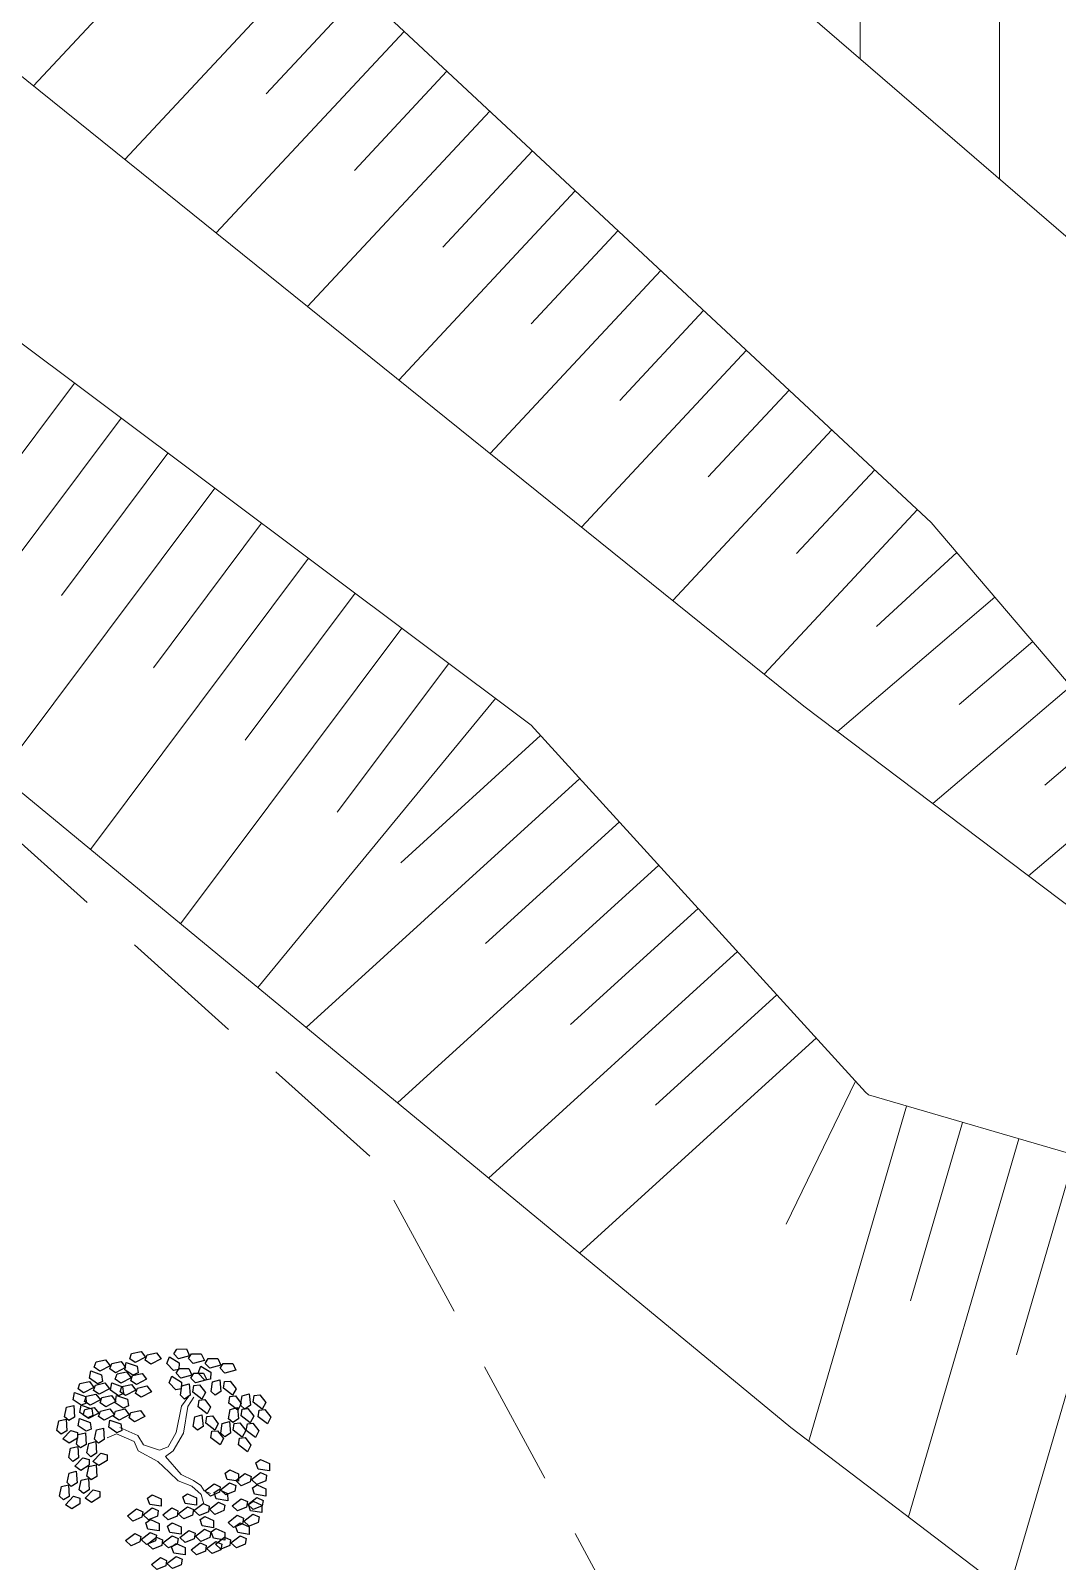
# Model space of a CAD drawing. Header units: millimetres. Extents: x 997 to 4249, y 599 to 1440.
# Drawn here: x 1477.65 to 1503.41, y 891.69 to 930.09 of the extents above; entities that cross this region are included whole.
import ezdxf

# ---------------------------------------------------------------- set-up
doc = ezdxf.new("R2010")
doc.units = ezdxf.units.MM
doc.linetypes.add('Continuo', pattern=[0])
doc.linetypes.add('DASHED', pattern=[19.05, 12.7, -6.35])
doc.layers.add('cercas existentes', color=18, linetype='Continuous')
doc.layers.add('taludes', color=9, linetype='Continuous')

# ---------------------------------------------------------------- blocks, each defined once
blk = doc.blocks.new('L', base_point=(1.3683, 0.5913))
at = {"linetype": 'Continuo'}
for p, q in [((1.2809, 0.65), (1.3117, 0.675)), ((1.3117, 0.675), (1.3419, 0.6213)), ((1.2753, 0.5668), (1.3061, 0.5917)), ((1.2937, 0.5998), (1.2809, 0.65)), ((1.3225, 0.5909), (1.2937, 0.5998)), ((1.3061, 0.5917), (1.3362, 0.538)), ((1.3419, 0.6213), (1.3225, 0.5909)), ((1.2881, 0.5166), (1.2753, 0.5668)), ((1.3169, 0.5076), (1.2881, 0.5166)), ((1.3362, 0.538), (1.3169, 0.5076)), ((1.337, 0.4891), (1.3557, 0.5478)), ((1.3557, 0.5478), (1.3911, 0.5544)), ((1.4042, 0.5272), (1.3763, 0.4836)), ((1.3911, 0.5544), (1.4042, 0.5272)), ((1.3763, 0.4836), (1.337, 0.4891))]:
    blk.add_line(p, q, dxfattribs=at)
blk = doc.blocks.new('gtfoods1')
at = {"layer": 'taludes', "lineweight": 5}
h = blk.add_hatch(dxfattribs=at)
h.set_pattern_fill('ANSI31', color=256, scale=0.75, angle=45, style=0)
h.set_pattern_definition([(90, (-527604.815, -10865515.9044), (-3.4925, 7e-16), [])])
h.paths.add_polyline_path([(-519.309, 348.877), (-452.011, 290.875, -0.935225), (-449.517, 288.726), (-411.466, 255.932), (-372.164, 301.534), (-480.007, 394.479)])
h.paths.add_polyline_path([(-516.892, 349.285), (-482.48, 319.911), (-479.802, 323.048), (-514.214, 352.422)], flags=24)
for p, q in [((-441.725, 273.147, -152.544), (-446.728, 267.779, -152.544)), ((-439.579, 271.147, -152.544), (-444.437, 265.934, -152.544)), ((-438.506, 270.148, -152.544), (-440.899, 267.58, -152.544)), ((-437.433, 269.148, -152.544), (-442.146, 264.09, -152.544)), ((-436.36, 268.148, -152.544), (-438.68, 265.658, -152.544)), ((-435.287, 267.148, -152.544), (-439.855, 262.245, -152.544)), ((-434.214, 266.148, -152.544), (-436.462, 263.736, -152.544)), ((-433.141, 265.148, -152.544), (-437.565, 260.401, -152.544)), ((-432.068, 264.148, -152.544), (-434.244, 261.813, -152.544)), ((-430.995, 263.148, -152.544), (-435.274, 258.556, -152.544)), ((-429.922, 262.148, -152.544), (-432.025, 259.891, -152.544)), ((-428.849, 261.149, -152.544), (-432.983, 256.712, -152.544)), ((-445.706, 260.325, -152.544), (-448.337, 256.811, -152.544)), ((-427.776, 260.149, -152.544), (-429.807, 257.969, -152.544)), ((-444.532, 259.446, -152.544), (-449.836, 252.362, -152.544)), ((-426.703, 259.149, -152.544), (-430.693, 254.867, -152.544)), ((-443.358, 258.567, -152.544), (-446.031, 254.997, -152.544)), ((-425.63, 258.149, -152.544), (-427.589, 256.047, -152.544)), ((-442.184, 257.688, -152.544), (-447.571, 250.493, -152.544)), ((-424.557, 257.149, -152.544), (-428.402, 253.023, -152.544)), ((-441.01, 256.809, -152.544), (-443.724, 253.184, -152.544)), ((-439.836, 255.93, -152.544), (-445.306, 248.624, -152.544)), ((-423.567, 256.07, -152.544), (-425.581, 254.221, -152.544)), ((-438.662, 255.051, -152.544), (-441.418, 251.37, -152.544)), ((-422.615, 254.954, -152.544), (-426.565, 251.586, -152.544)), ((-437.488, 254.172, -152.544), (-443.041, 246.755, -152.544)), ((-421.663, 253.838, -152.544), (-423.515, 252.259, -152.544)), ((-436.314, 253.293, -152.544), (-439.111, 249.557, -152.544)), ((-420.712, 252.722, -152.544), (-424.168, 249.775, -152.544)), ((-435.14, 252.414, -152.544), (-441.104, 245.157, -152.544)), ((-419.76, 251.606, -152.544), (-421.365, 250.238, -152.544)), ((-434.01, 251.486, -152.544), (-437.521, 248.291, -152.544)), ((-433.023, 250.401, -152.544), (-439.889, 244.154, -152.544)), ((-418.808, 250.49, -152.544), (-421.771, 247.964, -152.544)), ((-432.036, 249.317, -152.544), (-435.391, 246.264, -152.544)), ((-431.049, 248.232, -152.544), (-437.603, 242.267, -152.544)), ((-430.062, 247.147, -152.544), (-433.261, 244.236, -152.544)), ((-429.075, 246.062, -152.544), (-435.317, 240.381, -152.544)), ((-428.087, 244.978, -152.544), (-431.131, 242.208, -152.544)), ((-427.1, 243.893, -152.544), (-433.032, 238.495, -152.544)), ((-426.113, 242.808, -152.544), (-427.848, 239.228, -152.544)), ((-424.833, 242.188, -152.544), (-427.285, 233.782, -152.544)), ((-423.425, 241.777, -152.544), (-424.73, 237.304, -152.544)), ((-422.017, 241.366, -152.544), (-424.784, 231.88, -152.544)), ((-420.609, 240.955, -152.544), (-422.071, 235.942, -152.544)), ((-419.201, 240.545, -152.544), (-422.284, 229.978, -152.544))]:
    blk.add_line(p, q, dxfattribs=at)
at = {"layer": 'taludes', "linetype": 'Continuo', "lineweight": 5, "extrusion": (-0.012368, -0.016489, 0.999788)}
for p, q in [((-443.155, 233.997, 12.084), (-443.019, 234.654, 12.097)), ((-443.019, 234.654, 12.097), (-442.837, 234.905, 12.103)), ((-442.968, 233.977, 12.086), (-442.86, 234.649, 12.099)), ((-442.86, 234.649, 12.099), (-442.708, 234.887, 12.104)), ((-444.646, 233.963, 12.065), (-444.88, 233.863, 12.061)), ((-444.203, 233.774, 12.068), (-444.646, 233.963, 12.065)), ((-444.112, 233.919, 12.071), (-444.569, 234.122, 12.069)), ((-443.975, 233.685, 12.069), (-444.112, 233.919, 12.071)), ((-443.354, 233.639, 12.076), (-443.155, 233.997, 12.084)), ((-443.227, 233.54, 12.076), (-442.968, 233.977, 12.086)), ((-444.11, 233.541, 12.065), (-444.203, 233.774, 12.068)), ((-443.612, 233.269, 12.067), (-444.11, 233.541, 12.065)), ((-443.574, 233.551, 12.072), (-443.975, 233.685, 12.069)), ((-443.574, 233.551, 12.072), (-443.354, 233.639, 12.076)), ((-443.42, 233.398, 12.071), (-443.227, 233.54, 12.076)), ((-443.612, 233.269, 12.067), (-443.331, 233.004, 12.066)), ((-443.42, 233.398, 12.071), (-443.029, 232.94, 12.068)), ((-443.331, 233.004, 12.066), (-443.106, 232.781, 12.065)), ((-443.106, 232.781, 12.065), (-442.764, 232.648, 12.067)), ((-443.029, 232.94, 12.068), (-442.716, 232.795, 12.07)), ((-442.716, 232.795, 12.07), (-442.531, 232.668, 12.07)), ((-442.764, 232.648, 12.067), (-442.524, 232.438, 12.066)), ((-442.531, 232.668, 12.07), (-442.449, 232.53, 12.069)), ((-442.524, 232.438, 12.066), (-442.459, 232.207, 12.063)), ((-442.449, 232.53, 12.069), (-442.292, 232.471, 12.07))]:
    blk.add_line(p, q, dxfattribs=at)
at = {"layer": 'taludes', "linetype": 'DASHED', "lineweight": 5, "ltscale": 0.25}
blk.add_lwpolyline([(-320.828, 172.706), (-341.375, 180.171), (-358.77, 185.354), (-370.81, 185.581), (-377.616, 186.962), (-399.685, 192.753), (-405.402, 196.75), (-417.209, 204.642), (-425.902, 209.435), (-427.312, 211.637), (-427.077, 220.304), (-438.294, 240.928), (-456.842, 257.576), (-480.786, 260.129), (-491.37, 260.816), (-502.854, 263.267), (-520.267, 268.515), (-539.213, 268.638), (-540.268, 268.813), (-546.896, 270.764), (-557.583, 273.208), (-574.669, 276.685)], dxfattribs=at)
at = {"layer": 'taludes', "lineweight": 5, "elevation": -6.5}
blk.add_lwpolyline([(-519.309, 348.877), (-411.466, 255.932), (-372.164, 301.534), (-480.007, 394.479)], close=True, dxfattribs=at)
at = {"layer": 'taludes', "lineweight": 5}
for points, elevation in [([(-407.388, 237.098), (-427.408, 252.223), (-481.767, 295.994), (-511.497, 320.079), (-513.679, 321.355), (-515.422, 321.812), (-517.112, 321.636), (-519.537, 320.414), (-549.362, 286.089), (-550.042, 285.606, -0.188455), (-563.968, 283.741)], -14.986), ([(-713.332, 331.318), (-684.754, 336.361), (-655.444, 331.538), (-607.552, 306.113), (-569.394, 281.412), (-563.622, 278.926, 0.124338), (-548.623, 280.928), (-547.913, 281.334), (-525.624, 301.101), (-522.387, 303.744), (-518.897, 305.36), (-515.508, 305.754), (-511.812, 305.788), (-506.53, 304.685), (-503.592, 303.662), (-434.246, 251.746), (-425.865, 242.536), (-425.783, 242.465), (-407.388, 237.098), (-401.392, 233.594)], -152.544)]:
    blk.add_lwpolyline(points, format="xyb", dxfattribs=dict(at, elevation=elevation))
for points, elevation in [([(-407.388, 237.098), (-424.215, 256.83), (-452.518, 283.205), (-505.875, 328.621), (-514.041, 335.079), (-514.041, 335.079)], -9.614), ([(-713.332, 331.318), (-710.841, 331.221), (-691.321, 330.807), (-663.006, 321.026), (-631.197, 307.062), (-578.354, 278.127), (-564.885, 274.255), (-544.871, 270.452), (-526.339, 286.422), (-506.785, 297.004), (-484.325, 280.822), (-427.732, 234.121), (-394.233, 208.646), (-293.309, 172.951), (-278.688, 167.779), (-255.398, 168.56)], 13.33)]:
    blk.add_lwpolyline(points, dxfattribs=dict(at, elevation=elevation))
at = {"layer": 'taludes', "linetype": 'Continuo', "lineweight": 5, "extrusion": (-0.012368, -0.016489, 0.999788)}
for p, xscale, yscale, zscale, rotation in [((-495.693, -76.979, 13.704), 4.693247904986873, 4.693247904986873, 4.693247904986873, 292.8731664010561), ((-497.081, -78.348, 13.704), 4.693247905292083, 4.693247905292083, 4.693247905292083, 305.0710582407918), ((-496.499, -77.643, 13.704), 4.693247905292083, 4.693247905292083, 4.693247905292083, 305.0710582407918), ((-494.918, -76.698, 13.704), 4.693247904986873, 4.693247904986873, 4.693247904986873, 292.8731664010561), ((-496.48, -78.273, 13.704), 4.693247905292083, 4.693247905292083, 4.693247905292083, 305.0710582407918), ((-495.355, -77.334, 13.704), 4.693247904986873, 4.693247904986873, 4.693247904986873, 292.8731664010561), ((-494.491, -77.107, 13.704), 4.693247905158423, 4.693247905158423, 4.693247905158423, 240.0875733262941), ((-497.082, -79.025, 13.704), 4.693247905292083, 4.693247905292083, 4.693247905292083, 305.0710582407918), ((-496.195, -78.452, 13.704), 4.693247905292083, 4.693247905292083, 4.693247905292083, 305.0710582407918), ((-495.048, -77.646, 13.704), 4.693247905158423, 4.693247905158423, 4.693247905158423, 240.0875733262941), ((-493.689, -76.94, 13.704), 4.693247905158423, 4.693247905158423, 4.693247905158423, 240.0875733262941), ((-497.041, -79.788, 13.704), 4.693247905007419, 4.693247905007419, 4.693247905007419, 11.23182489907098), ((-496.592, -79.472, 13.704), 4.693247905292083, 4.693247905292083, 4.693247905292083, 305.0710582407918), ((-496.762, -79.179, 13.704), 4.693247905292083, 4.693247905292083, 4.693247905292083, 305.0710582407918), ((-493.724, -77.393, 13.704), 4.693247905158423, 4.693247905158423, 4.693247905158423, 240.0875733262941), ((-495.957, -79.043, 13.704), 4.693247905292083, 4.693247905292083, 4.693247905292083, 305.0710582407918), ((-494.322, -78.076, 13.704), 4.693247905158423, 4.693247905158423, 4.693247905158423, 240.0875733262941), ((-493.669, -77.799, 13.704), 4.693247905158423, 4.693247905158423, 4.693247905158423, 240.0875733262941), ((-496.393, -80.157, 13.704), 4.693247905007419, 4.693247905007419, 4.693247905007419, 11.23182489907098), ((-496.104, -79.789, 13.704), 4.693247905007419, 4.693247905007419, 4.693247905007419, 11.23182489907098), ((-496.001, -81.068, 13.704), 4.693247905007419, 4.693247905007419, 4.693247905007419, 11.23182489907098), ((-495.7, -80.642, 13.704), 4.693247905007419, 4.693247905007419, 4.693247905007419, 11.23182489907098), ((-492.907, -78.055, 13.704), 4.693247904105663, 4.693247904105663, 4.693247904105663, 135.1959007807611), ((-493.371, -78.727, 13.704), 4.693247904105663, 4.693247904105663, 4.693247904105663, 135.1959007807611), ((-492.601, -78.615, 13.704), 4.693247904105663, 4.693247904105663, 4.693247904105663, 135.1959007807611), ((-494.549, -80.395, 13.704), 4.693247904105663, 4.693247904105663, 4.693247904105663, 135.1959007807611), ((-493.858, -79.844, 13.704), 4.693247904105663, 4.693247904105663, 4.693247904105663, 135.1959007807611), ((-493.297, -79.285, 13.704), 4.693247904105663, 4.693247904105663, 4.693247904105663, 135.1959007807611), ((-492.432, -79.007, 13.704), 4.693247904105663, 4.693247904105663, 4.693247904105663, 135.1959007807611), ((-494.216, -80.919, 13.704), 4.693247904105663, 4.693247904105663, 4.693247904105663, 135.1959007807611), ((-493.728, -80.659, 13.704), 4.693247904105663, 4.693247904105663, 4.693247904105663, 135.1959007807611), ((-493.174, -80.039, 13.704), 4.693247904105663, 4.693247904105663, 4.693247904105663, 135.1959007807611), ((-492.766, -80.116, 13.704), 4.693247904105663, 4.693247904105663, 4.693247904105663, 135.1959007807611), ((-492.363, -79.635, 13.704), 4.693247904105663, 4.693247904105663, 4.693247904105663, 135.1959007807611), ((-493.338, -81.012, 13.704), 4.693247904105663, 4.693247904105663, 4.693247904105663, 135.1959007807611)]:
    blk.add_blockref('L', p, dxfattribs=dict(at, xscale=xscale, yscale=yscale, zscale=zscale, rotation=rotation))

msp = doc.modelspace()

# ---------------------------------------------------------------- block references
at = {"layer": 'cercas existentes', "color": 1}
msp.add_blockref('gtfoods1', (1924.454, 660.921), dxfattribs=at)

doc.saveas('drawing.dxf')
